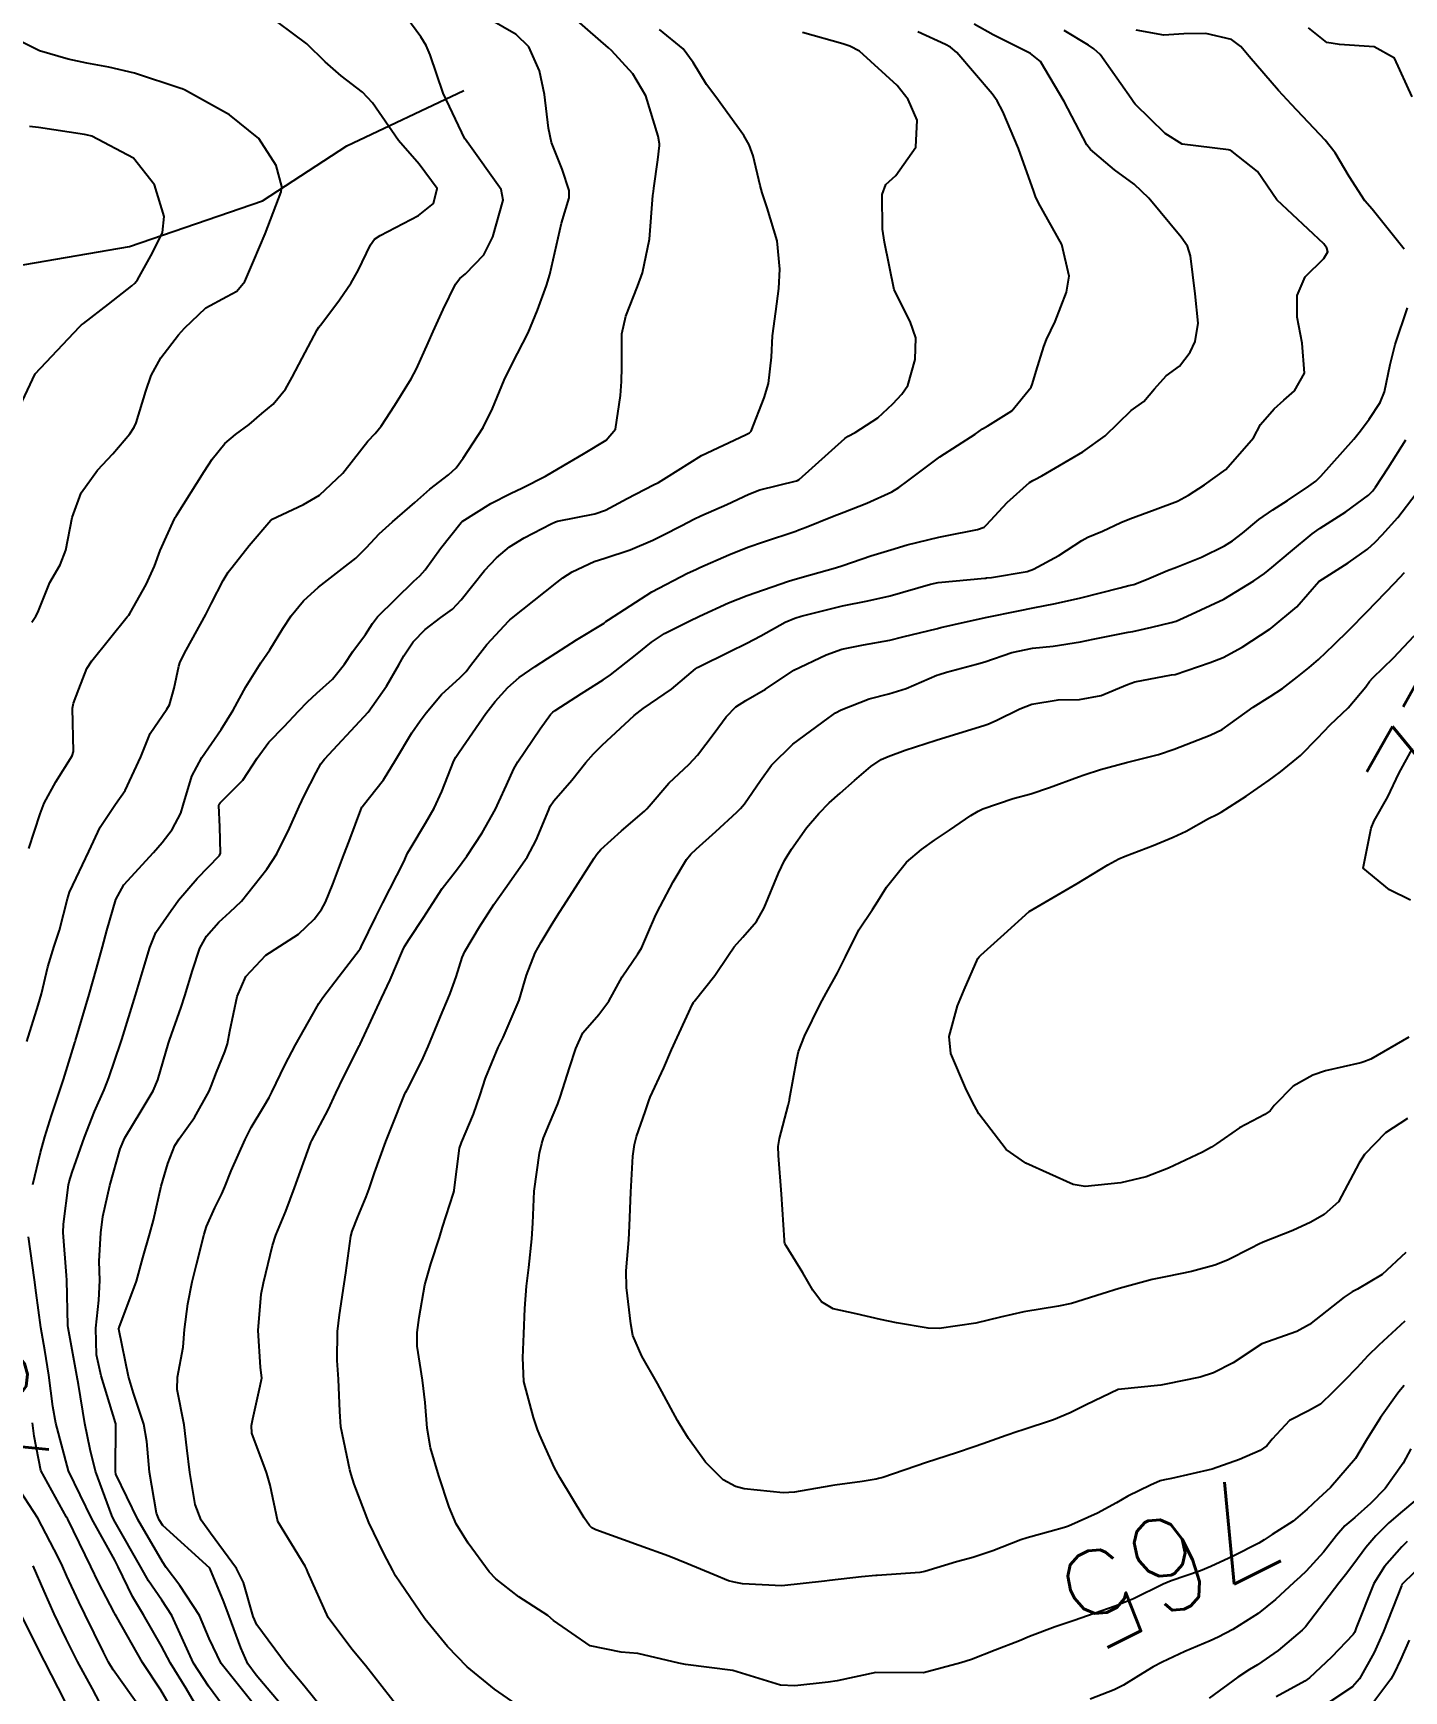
# Model space of a CAD drawing. Header units: metres. Extents: x 318500 to 325275, y 7408834 to 7428799.
# Drawn here: x 322626.4 to 322683.9, y 7422023 to 7422092.5 of the extents above; entities that cross this region are included whole.
import ezdxf
from ezdxf.enums import TextEntityAlignment as Align

# ---------------------------------------------------------------- set-up
doc = ezdxf.new("R2010")
doc.units = ezdxf.units.M
doc.header["$MEASUREMENT"] = 0
for name, color, linetype in [('Cotas', 45, 'Continuous'), ('Curvas de Nivel 1m', 11, 'Continuous'), ('Curvas de Nivel 5m', 15, 'Continuous'), ('Hidrografia', 140, 'Continuous'), ('Linha Férrea', 20, 'Continuous'), ('Vias Primárias', 230, 'Continuous')]:
    doc.layers.add(name, color=color, linetype=linetype)
doc.styles.add('Style-STANDARD', font='STANDARD.shx')

msp = doc.modelspace()

# ---------------------------------------------------------------- linework, layer by layer
at = {"layer": 'Curvas de Nivel 1m', "flags": 128}
for points, elevation in [([(322626.103, 7422050.21), (322626.577, 7422051.723), (322626.71, 7422052.204), (322626.984, 7422053.334), (322627.239, 7422054.199), (322627.463, 7422054.874), (322627.806, 7422056.194), (322627.888, 7422056.467), (322628.169, 7422057.052), (322628.693, 7422058.182), (322629.168, 7422059.203), (322629.819, 7422060.166), (322630.216, 7422060.734), (322630.88, 7422062.15), (322631.265, 7422063.129), (322631.969, 7422064.143), (322632.08, 7422064.325), (322632.273, 7422065.025), (322632.472, 7422065.953), (322632.533, 7422066.136), (322632.783, 7422066.621), (322633.609, 7422068.121), (322633.845, 7422068.589), (322634.331, 7422069.541), (322634.552, 7422069.892), (322634.709, 7422070.104), (322635.426, 7422071.022), (322636.329, 7422072.081), (322636.37, 7422072.111), (322637.71, 7422072.733), (322638.381, 7422073.132), (322639.356, 7422074.046), (322639.808, 7422074.629), (322640.41, 7422075.39), (322640.721, 7422075.72), (322640.971, 7422076.022), (322641.543, 7422076.903), (322642.222, 7422078.003), (322642.454, 7422078.431), (322642.938, 7422079.522), (322643.144, 7422079.993), (322643.562, 7422080.911), (322644.08, 7422081.984), (322644.271, 7422082.215), (322644.507, 7422082.418), (322645.273, 7422083.215), (322645.654, 7422083.963), (322646.092, 7422085.504), (322645.999, 7422085.958), (322644.58, 7422087.95), (322644.558, 7422087.98), (322644.484, 7422088.079), (322643.562, 7422089.99), (322643.017, 7422091.605), (322642.859, 7422091.998), (322642.635, 7422092.361), (322641.411, 7422094.019)], 757), ([(322626.181, 7422058.296), (322626.656, 7422059.753), (322626.827, 7422060.204), (322627.313, 7422061.106), (322628.003, 7422062.192), (322628.055, 7422062.37), (322628.01, 7422064.192), (322628.051, 7422064.404), (322628.272, 7422064.984), (322628.62, 7422065.85), (322628.819, 7422066.182), (322630.309, 7422068.021), (322630.371, 7422068.097), (322630.412, 7422068.159), (322631.102, 7422069.379), (322631.447, 7422070.149), (322631.691, 7422070.806), (322632.291, 7422072.141), (322632.321, 7422072.19), (322632.371, 7422072.27), (322633.538, 7422074.123), (322633.879, 7422074.637), (322634.408, 7422075.29), (322634.851, 7422075.666), (322635.43, 7422076.095), (322635.964, 7422076.55), (322636.433, 7422076.95), (322636.947, 7422077.571), (322637.234, 7422078.072), (322637.644, 7422078.882), (322638.287, 7422080.062), (322638.357, 7422080.176), (322638.474, 7422080.328), (322639.213, 7422081.325), (322639.705, 7422082.042), (322639.995, 7422082.55), (322640.524, 7422083.631), (322640.69, 7422083.865), (322640.926, 7422084.024), (322642.539, 7422084.861), (322643.169, 7422085.369), (322643.32, 7422085.992), (322642.565, 7422087.022), (322641.691, 7422088.013), (322640.603, 7422089.586), (322640.176, 7422090.037), (322639.291, 7422090.724), (322638.623, 7422091.314), (322637.848, 7422092.068), (322636.643, 7422092.957)], 756), ([(322626.344, 7422044.207), (322626.676, 7422045.54), (322626.858, 7422046.202), (322627.129, 7422047.104), (322627.496, 7422048.196), (322627.636, 7422048.615), (322628.078, 7422050.058), (322628.109, 7422050.16), (322628.12, 7422050.189), (322628.136, 7422050.245), (322628.712, 7422052.181), (322629.021, 7422053.272), (322629.271, 7422054.173), (322629.447, 7422054.864), (322629.826, 7422056.165), (322630.166, 7422056.772), (322631.416, 7422058.141), (322631.773, 7422058.549), (322632.195, 7422059.103), (322632.552, 7422059.779), (322632.651, 7422060.126), (322633.021, 7422061.33), (322633.441, 7422062.118), (322634.252, 7422063.288), (322634.762, 7422064.102), (322635.286, 7422065.084), (322635.921, 7422066.086), (322636.296, 7422066.643), (322636.842, 7422067.537), (322637.185, 7422068.071), (322637.7, 7422068.692), (322638.332, 7422069.271), (322639.337, 7422070.045), (322639.897, 7422070.486), (322640.353, 7422070.929), (322640.881, 7422071.503), (322641.446, 7422072.014), (322642.378, 7422072.825), (322643.004, 7422073.374), (322643.796, 7422073.986), (322644.109, 7422074.277), (322644.407, 7422074.683), (322645.25, 7422075.968), (322645.636, 7422076.757), (322646.133, 7422077.955), (322646.457, 7422078.632), (322647.132, 7422079.94), (322647.532, 7422080.886), (322647.903, 7422081.929), (322648.046, 7422082.388), (322648.39, 7422083.922), (322648.536, 7422084.537), (322648.856, 7422085.608), (322648.86, 7422085.917), (322648.563, 7422086.803), (322648.116, 7422087.927), (322647.993, 7422088.525), (322647.827, 7422089.932), (322647.609, 7422090.925), (322647.17, 7422091.942), (322646.637, 7422092.45), (322645.51, 7422093.104)], 758), ([(322634.51, 7422022.098), (322633.716, 7422023.161), (322633.088, 7422024.116), (322632.525, 7422025.346), (322632.184, 7422026.126), (322631.766, 7422026.768), (322631.207, 7422027.571), (322630.878, 7422028.144), (322629.808, 7422030.03), (322629.736, 7422030.161), (322629.662, 7422030.312), (322628.971, 7422032.173), (322628.751, 7422033.078), (322628.533, 7422034.18), (322628.264, 7422035.805), (322628.195, 7422036.185), (322627.913, 7422037.725), (322627.829, 7422038.191), (322627.82, 7422038.292), (322627.768, 7422040.192), (322627.756, 7422040.379), (322627.617, 7422042.194), (322627.628, 7422042.541), (322627.843, 7422044.192), (322627.87, 7422044.322), (322628.005, 7422044.724), (322628.513, 7422046.183), (322628.941, 7422047.272), (322629.344, 7422048.171), (322629.542, 7422048.683), (322630.039, 7422050.161), (322630.081, 7422050.29), (322630.659, 7422052.152), (322630.999, 7422053.264), (322631.252, 7422054.143), (322631.508, 7422054.771), (322632.154, 7422055.704), (322632.334, 7422055.951), (322632.465, 7422056.127), (322633.243, 7422057.045), (322634.179, 7422058.013), (322634.226, 7422058.109), (322634.197, 7422059.21), (322634.155, 7422060.111), (322634.166, 7422060.156), (322634.212, 7422060.217), (322635.159, 7422061.163), (322635.757, 7422062.087), (322636.247, 7422062.762), (322636.902, 7422063.425), (322637.502, 7422064.068), (322637.871, 7422064.459), (322638.271, 7422064.815), (322638.918, 7422065.413), (322639.424, 7422066.043), (322639.772, 7422066.563), (322640.309, 7422067.286), (322640.601, 7422067.741), (322640.811, 7422068.023), (322642.335, 7422069.517), (322642.591, 7422069.744), (322642.811, 7422069.995), (322643.456, 7422070.887), (322644.318, 7422071.981), (322644.345, 7422072.006), (322644.371, 7422072.028), (322645.565, 7422072.779), (322646.389, 7422073.203), (322646.899, 7422073.436), (322647.862, 7422073.928), (322648.403, 7422074.246), (322649.461, 7422074.858), (322650.415, 7422075.441), (322650.8, 7422075.894), (322651.017, 7422077.316), (322651.051, 7422077.891), (322651.068, 7422078.5), (322651.07, 7422079.891), (322651.236, 7422080.644), (322651.723, 7422081.882), (322651.927, 7422082.461), (322652.229, 7422083.875), (322652.371, 7422085.696), (322652.393, 7422085.872), (322652.413, 7422086.011), (322652.57, 7422087.201), (322652.652, 7422087.796), (322652.648, 7422087.869), (322652.585, 7422088.197), (322652.076, 7422089.878), (322651.533, 7422090.8), (322650.629, 7422091.783), (322650.501, 7422091.901), (322648.654, 7422093.51)], 759), ([(322637.037, 7422022.06), (322635.723, 7422023.61), (322635.376, 7422024.085), (322635.071, 7422024.759), (322634.583, 7422026.098), (322634.362, 7422026.697), (322633.78, 7422028.11), (322631.807, 7422029.9), (322631.643, 7422030.132), (322631.533, 7422030.415), (322631.25, 7422032.139), (322631.132, 7422033.42), (322631.008, 7422034.143), (322630.575, 7422035.454), (322630.359, 7422036.153), (322629.95, 7422038.129), (322629.945, 7422038.16), (322629.964, 7422038.202), (322630.7, 7422040.149), (322630.969, 7422041.131), (322631.255, 7422042.141), (322631.41, 7422042.707), (322631.727, 7422044.134), (322632.01, 7422045.084), (322632.306, 7422045.838), (322632.485, 7422046.125), (322633.134, 7422047.019), (322633.751, 7422048.113), (322633.837, 7422048.329), (322634.062, 7422048.921), (322634.411, 7422049.769), (322634.519, 7422050.103), (322634.615, 7422050.632), (322634.923, 7422052.098), (322635.28, 7422052.925), (322636.126, 7422053.832), (322636.276, 7422053.93), (322636.521, 7422054.074), (322637.493, 7422054.706), (322638.149, 7422055.342), (322638.457, 7422055.746), (322638.625, 7422056.045), (322638.936, 7422056.81), (322639.397, 7422058.042), (322639.617, 7422058.61), (322640.157, 7422060.031), (322640.177, 7422060.064), (322640.211, 7422060.11), (322641.059, 7422061.186), (322641.561, 7422062.01), (322642.252, 7422063.151), (322642.599, 7422063.654), (322642.849, 7422063.994), (322643.499, 7422064.76), (322644.282, 7422065.47), (322644.535, 7422065.728), (322644.722, 7422065.974), (322645.406, 7422066.861), (322646.319, 7422067.858), (322646.368, 7422067.901), (322646.439, 7422067.948), (322648.335, 7422069.468), (322648.59, 7422069.665), (322648.979, 7422069.914), (322649.905, 7422070.346), (322650.349, 7422070.489), (322651.409, 7422070.829), (322652.361, 7422071.237), (322652.783, 7422071.445), (322653.58, 7422071.852), (322654.094, 7422072.124), (322654.376, 7422072.256), (322655.474, 7422072.739), (322656.39, 7422073.175), (322656.858, 7422073.348), (322658.399, 7422073.729), (322658.442, 7422073.746), (322658.512, 7422073.788), (322660.418, 7422075.512), (322660.569, 7422075.608), (322660.865, 7422075.756), (322661.804, 7422076.372), (322662.438, 7422076.957), (322662.814, 7422077.365), (322663.071, 7422077.731), (322663.375, 7422078.817), (322663.409, 7422079.726), (322663.171, 7422080.414), (322662.5, 7422081.74), (322662.083, 7422083.744), (322661.999, 7422084.285), (322661.986, 7422085.746), (322662.15, 7422086.158), (322662.568, 7422086.546), (322663.41, 7422087.728), (322663.461, 7422088.863), (322663.085, 7422089.733), (322662.619, 7422090.318), (322661.045, 7422091.756), (322660.633, 7422091.965), (322660.338, 7422092.061), (322658.641, 7422092.545)], 761), ([(322638.65, 7422022.041), (322637.717, 7422023.186), (322636.979, 7422024.061), (322635.755, 7422025.734), (322635.601, 7422026.082), (322635.183, 7422027.497), (322634.9, 7422028.093), (322633.802, 7422029.576), (322633.412, 7422030.114), (322633.162, 7422030.775), (322632.936, 7422032.119), (322632.815, 7422033.155), (322632.696, 7422034.122), (322632.41, 7422035.597), (322632.415, 7422036.125), (322632.659, 7422037.372), (322632.719, 7422038.122), (322632.851, 7422039.2), (322633.034, 7422040.119), (322633.216, 7422040.852), (322633.54, 7422042.114), (322633.642, 7422042.446), (322633.987, 7422043.222), (322634.285, 7422043.817), (322634.408, 7422044.104), (322634.678, 7422044.772), (322635.254, 7422046.091), (322635.516, 7422046.599), (322636.041, 7422047.473), (322636.268, 7422047.856), (322636.383, 7422048.075), (322636.926, 7422049.209), (322637.375, 7422050.061), (322638.093, 7422051.351), (322638.344, 7422051.801), (322638.512, 7422052.046), (322639.208, 7422052.944), (322640.045, 7422054.031), (322640.082, 7422054.079), (322640.132, 7422054.17), (322640.74, 7422055.432), (322641.035, 7422056.017), (322641.911, 7422057.738), (322642.025, 7422058.002), (322642.074, 7422058.11), (322642.184, 7422058.292), (322642.83, 7422059.364), (322643.19, 7422059.99), (322643.514, 7422060.694), (322644.011, 7422061.982), (322644.094, 7422062.129), (322644.244, 7422062.337), (322645.363, 7422063.963), (322645.754, 7422064.472), (322646.277, 7422065.061), (322646.754, 7422065.471), (322647.434, 7422065.933), (322647.952, 7422066.268), (322648.299, 7422066.499), (322649.165, 7422067.054), (322650.318, 7422067.763), (322650.397, 7422067.82), (322650.501, 7422067.897), (322652.332, 7422069.069), (322653.824, 7422069.848), (322654.171, 7422070.014), (322654.344, 7422070.095), (322655.55, 7422070.63), (322656.357, 7422070.943), (322657.005, 7422071.166), (322658.367, 7422071.623), (322658.49, 7422071.667), (322658.799, 7422071.784), (322659.912, 7422072.232), (322660.38, 7422072.415), (322661.346, 7422072.79), (322662.393, 7422073.27), (322662.686, 7422073.446), (322663.062, 7422073.73), (322664.41, 7422074.735), (322665.888, 7422075.688), (322666.202, 7422075.904), (322666.425, 7422076.041), (322667.433, 7422076.672), (322668.247, 7422077.662), (322668.307, 7422077.806), (322668.46, 7422078.337), (322668.772, 7422079.359), (322668.89, 7422079.654), (322669.25, 7422080.411), (322669.722, 7422081.642), (322669.836, 7422082.315), (322669.533, 7422083.645), (322668.556, 7422085.389), (322668.424, 7422085.661), (322668.355, 7422085.87), (322667.707, 7422087.669), (322667.059, 7422089.219), (322666.813, 7422089.678), (322666.614, 7422089.961), (322665.125, 7422091.703), (322664.858, 7422091.923), (322664.643, 7422092.037), (322663.487, 7422092.566)], 762), ([(322641.703, 7422022.229), (322640.31, 7422024.021), (322639.74, 7422024.705), (322638.738, 7422026.04), (322637.893, 7422027.934), (322637.853, 7422028.049), (322637.782, 7422028.188), (322636.629, 7422030.068), (322636.314, 7422031.592), (322636.173, 7422032.075), (322636.084, 7422032.318), (322635.849, 7422032.947), (322635.544, 7422033.772), (322635.525, 7422034.085), (322635.578, 7422034.37), (322635.885, 7422035.751), (322635.95, 7422036.019), (322635.954, 7422036.079), (322635.897, 7422036.536), (322635.803, 7422038.082), (322635.935, 7422039.6), (322636.029, 7422040.079), (322636.399, 7422041.638), (322636.545, 7422042.071), (322636.971, 7422043.079), (322637.331, 7422044.06), (322638.019, 7422045.971), (322638.042, 7422046.027), (322638.053, 7422046.05), (322638.739, 7422047.343), (322639.068, 7422048.04), (322639.39, 7422048.707), (322640.052, 7422050.03), (322640.062, 7422050.048), (322640.081, 7422050.086), (322640.978, 7422052.017), (322641.338, 7422052.785), (322641.868, 7422054.004), (322641.95, 7422054.185), (322642.138, 7422054.503), (322642.744, 7422055.401), (322643.119, 7422055.99), (322643.533, 7422056.619), (322644.175, 7422057.449), (322644.568, 7422057.974), (322645.207, 7422058.953), (322645.762, 7422059.957), (322645.908, 7422060.261), (322646.225, 7422060.961), (322646.53, 7422061.651), (322646.699, 7422061.943), (322647.644, 7422063.319), (322648.067, 7422063.923), (322648.165, 7422064.018), (322648.262, 7422064.086), (322649.378, 7422064.804), (322650.282, 7422065.376), (322650.595, 7422065.586), (322650.981, 7422065.89), (322651.707, 7422066.471), (322652.306, 7422066.954), (322652.855, 7422067.319), (322653.893, 7422067.846), (322654.322, 7422068.047), (322655.549, 7422068.607), (322656.331, 7422068.92), (322658.064, 7422069.52), (322658.338, 7422069.605), (322658.985, 7422069.78), (322660.033, 7422070.076), (322660.346, 7422070.179), (322661.519, 7422070.582), (322662.357, 7422070.84), (322663.047, 7422071.042), (322664.365, 7422071.366), (322664.649, 7422071.423), (322665.988, 7422071.686), (322666.269, 7422071.784), (322666.373, 7422071.877), (322667.238, 7422072.821), (322668.18, 7422073.662), (322668.32, 7422073.741), (322668.401, 7422073.781), (322668.689, 7422073.941), (322670.413, 7422074.95), (322671.352, 7422075.616), (322671.89, 7422076.146), (322672.436, 7422076.673), (322672.976, 7422077.061), (322673.425, 7422077.59), (322673.909, 7422078.135), (322674.465, 7422078.547), (322674.922, 7422079.124), (322675.127, 7422079.57), (322675.259, 7422080.34), (322675.13, 7422081.571), (322674.929, 7422083.169), (322674.808, 7422083.576), (322674.536, 7422083.956), (322673.189, 7422085.594), (322672.566, 7422086.171), (322671.737, 7422086.778), (322670.734, 7422087.628), (322670.583, 7422087.831), (322669.634, 7422089.645), (322668.635, 7422091.326), (322668.219, 7422091.664), (322666.648, 7422092.447), (322665.855, 7422092.895)], 763), ([(322647.318, 7422021.926), (322645.716, 7422023.024), (322644.577, 7422023.962), (322643.743, 7422024.815), (322642.804, 7422025.984), (322642.375, 7422026.6), (322641.775, 7422027.476), (322641.564, 7422027.79), (322641.452, 7422028.005), (322641.074, 7422028.727), (322640.445, 7422030.02), (322639.834, 7422031.624), (322639.703, 7422032.031), (322639.647, 7422032.227), (322639.277, 7422034.036), (322639.232, 7422034.674), (322639.17, 7422036.037), (322639.115, 7422036.825), (322639.138, 7422038.038), (322639.224, 7422038.74), (322639.418, 7422040.035), (322639.483, 7422040.498), (322639.698, 7422042.033), (322639.754, 7422042.252), (322639.982, 7422042.848), (322640.333, 7422043.686), (322640.46, 7422044.023), (322640.687, 7422044.7), (322641.168, 7422046.013), (322641.408, 7422046.631), (322641.963, 7422048.001), (322641.991, 7422048.06), (322642.053, 7422048.178), (322642.669, 7422049.393), (322642.933, 7422049.987), (322643.529, 7422051.42), (322643.76, 7422051.983), (322643.862, 7422052.224), (322644.114, 7422052.924), (322644.372, 7422053.731), (322644.479, 7422053.975), (322645.093, 7422055.018), (322645.697, 7422055.957), (322646.167, 7422056.623), (322647.092, 7422057.936), (322647.473, 7422058.648), (322647.997, 7422059.923), (322648.062, 7422060.072), (322648.216, 7422060.3), (322648.967, 7422061.175), (322649.556, 7422061.907), (322649.877, 7422062.27), (322650.247, 7422062.634), (322651.583, 7422063.88), (322651.961, 7422064.178), (322652.268, 7422064.387), (322653.145, 7422064.989), (322654.162, 7422065.842), (322654.236, 7422065.896), (322654.291, 7422065.928), (322655.572, 7422066.557), (322656.306, 7422066.916), (322656.899, 7422067.223), (322657.926, 7422067.796), (322658.322, 7422067.969), (322658.594, 7422068.057), (322660.327, 7422068.483), (322661.385, 7422068.694), (322662.332, 7422068.91), (322664.02, 7422069.398), (322664.337, 7422069.459), (322666.301, 7422069.642), (322666.34, 7422069.646), (322666.366, 7422069.653), (322666.585, 7422069.678), (322668.077, 7422069.93), (322668.345, 7422070.018), (322669.405, 7422070.593), (322670.364, 7422071.22), (322670.625, 7422071.368), (322671.234, 7422071.617), (322672.007, 7422071.974), (322672.378, 7422072.14), (322673.447, 7422072.526), (322674.389, 7422072.879), (322674.844, 7422073.122), (322675.517, 7422073.563), (322676.407, 7422074.203), (322677.573, 7422075.533), (322677.864, 7422076.093), (322678.438, 7422076.744), (322678.852, 7422077.107), (322679.3, 7422077.512), (322679.718, 7422078.25), (322679.623, 7422079.509), (322679.409, 7422080.592), (322679.41, 7422081.511), (322679.737, 7422082.283), (322680.523, 7422083.064), (322680.688, 7422083.337), (322680.659, 7422083.498), (322680.533, 7422083.667), (322678.56, 7422085.52), (322677.749, 7422086.709), (322676.683, 7422087.548), (322676.581, 7422087.601), (322676.519, 7422087.613), (322674.584, 7422087.859), (322673.873, 7422088.305), (322672.609, 7422089.536), (322672.556, 7422089.601), (322672.444, 7422089.771), (322671.136, 7422091.623), (322670.871, 7422091.856), (322670.644, 7422092.004), (322669.625, 7422092.621)], 764), ([(322684.229, 7422089.841), (322683.496, 7422091.461), (322682.645, 7422091.943), (322681.183, 7422092.03), (322680.646, 7422092.127), (322679.876, 7422092.732)], 766), ([(322625.803, 7422076.853), (322626.45, 7422078.22), (322628.302, 7422080.193), (322628.391, 7422080.272), (322628.472, 7422080.33), (322629.524, 7422081.135), (322630.496, 7422081.907), (322630.631, 7422082.025), (322630.739, 7422082.158), (322631.376, 7422083.292), (322631.793, 7422084.147), (322631.864, 7422084.819), (322631.459, 7422086.151), (322630.567, 7422087.266), (322628.826, 7422088.186), (322628.581, 7422088.253), (322628.51, 7422088.263), (322626.585, 7422088.551), (322626.213, 7422088.596)], 754), ([(322683.93, 7422038.468), (322682.832, 7422037.456), (322682.367, 7422037.01), (322681.906, 7422036.505), (322681.393, 7422035.982), (322680.91, 7422035.485), (322680.383, 7422034.992), (322679.878, 7422034.708), (322679.082, 7422034.298), (322678.358, 7422033.515), (322678.138, 7422033.236), (322677.855, 7422033.046), (322676.989, 7422032.67), (322675.847, 7422032.261), (322674.132, 7422031.865), (322673.842, 7422031.817), (322673.658, 7422031.766), (322673.254, 7422031.586), (322672.308, 7422031.12), (322671.829, 7422030.852), (322671.025, 7422030.409), (322669.813, 7422029.862), (322669.641, 7422029.805), (322669.04, 7422029.642), (322668.078, 7422029.384), (322667.804, 7422029.289), (322666.638, 7422028.831), (322665.793, 7422028.552), (322665.115, 7422028.365), (322663.784, 7422027.965), (322663.574, 7422027.921), (322661.781, 7422027.797), (322661.719, 7422027.792), (322661.121, 7422027.74), (322659.778, 7422027.587), (322659.572, 7422027.557), (322657.776, 7422027.369), (322656.136, 7422027.447), (322655.777, 7422027.512), (322655.544, 7422027.58), (322654.938, 7422027.823), (322653.787, 7422028.302), (322653.037, 7422028.606), (322651.798, 7422029.05), (322649.979, 7422029.717), (322649.809, 7422029.801), (322649.71, 7422029.891), (322649.491, 7422030.219), (322648.462, 7422031.911), (322648.247, 7422032.317), (322647.853, 7422033.184), (322647.623, 7422033.689), (322647.528, 7422033.925), (322647.365, 7422034.43), (322646.955, 7422035.934), (322646.907, 7422036.933), (322646.954, 7422037.934), (322646.993, 7422038.997), (322647.072, 7422039.933), (322647.157, 7422040.727), (322647.284, 7422041.93), (322647.326, 7422042.584), (322647.391, 7422043.929), (322647.612, 7422045.522), (322647.704, 7422045.925), (322647.78, 7422046.167), (322648.033, 7422046.761), (322648.374, 7422047.587), (322648.489, 7422047.916), (322648.875, 7422049.105), (322649.13, 7422049.909), (322649.428, 7422050.565), (322650.094, 7422051.342), (322650.517, 7422051.894), (322651.087, 7422052.914), (322651.739, 7422053.876), (322651.889, 7422054.118), (322652.142, 7422054.702), (322652.498, 7422055.522), (322652.675, 7422055.862), (322653.217, 7422056.901), (322653.778, 7422057.846), (322653.962, 7422058.064), (322654.187, 7422058.278), (322655.015, 7422059.015), (322655.887, 7422059.823), (322656.052, 7422059.982), (322656.215, 7422060.183), (322656.882, 7422061.158), (322657.354, 7422061.803), (322658.249, 7422062.685), (322659.721, 7422063.768), (322660.039, 7422063.988), (322660.265, 7422064.12), (322661.443, 7422064.577), (322662.276, 7422064.789), (322662.999, 7422065.01), (322664.288, 7422065.573), (322664.388, 7422065.609), (322664.692, 7422065.704), (322665.948, 7422066.032), (322666.297, 7422066.137), (322667.439, 7422066.532), (322668.306, 7422066.711), (322669.166, 7422066.789), (322670.31, 7422066.971), (322670.844, 7422067.09), (322672.317, 7422067.373), (322672.505, 7422067.41), (322673.309, 7422067.59), (322674.119, 7422067.785), (322674.323, 7422067.847), (322674.798, 7422068.046), (322676.332, 7422068.77), (322677.588, 7422069.531), (322678.032, 7422069.838), (322678.349, 7422070.09), (322679.124, 7422070.747), (322680.039, 7422071.503), (322680.226, 7422071.647), (322680.374, 7422071.741), (322681.444, 7422072.424), (322682.395, 7422073.128), (322682.568, 7422073.297), (322682.696, 7422073.466), (322683.231, 7422074.281), (322683.974, 7422075.447)], 766), ([(322683.969, 7422041.349), (322682.98, 7422040.43), (322681.945, 7422039.815), (322681.713, 7422039.704), (322681.379, 7422039.478), (322679.928, 7422038.333), (322679.394, 7422038.037), (322677.92, 7422037.52), (322676.72, 7422036.725), (322675.901, 7422036.297), (322675.332, 7422036.125), (322673.894, 7422035.822), (322673.686, 7422035.789), (322671.89, 7422035.6), (322670.547, 7422034.953), (322669.875, 7422034.621), (322669.182, 7422034.328), (322667.864, 7422033.895), (322667.686, 7422033.839), (322667.198, 7422033.667), (322666.215, 7422033.318), (322665.855, 7422033.194), (322665.109, 7422032.947), (322663.848, 7422032.544), (322662.017, 7422031.913), (322661.841, 7422031.863), (322661.741, 7422031.841), (322661.153, 7422031.747), (322660.01, 7422031.585), (322659.837, 7422031.56), (322658.319, 7422031.296), (322657.832, 7422031.269), (322656.203, 7422031.438), (322655.836, 7422031.53), (322655.322, 7422031.818), (322654.575, 7422032.556), (322653.857, 7422033.551), (322653.749, 7422033.732), (322653.68, 7422033.843), (322653.409, 7422034.305), (322652.56, 7422035.86), (322651.907, 7422037.003), (322651.533, 7422037.874), (322651.445, 7422038.354), (322651.255, 7422039.877), (322651.243, 7422040.584), (322651.356, 7422041.876), (322651.385, 7422042.47), (322651.437, 7422043.876), (322651.528, 7422045.388), (322651.592, 7422045.876), (322651.678, 7422046.222), (322652.041, 7422047.256), (322652.197, 7422047.718), (322652.26, 7422047.867), (322652.828, 7422049.099), (322653.15, 7422049.854), (322654.036, 7422051.777), (322654.069, 7422051.84), (322654.08, 7422051.86), (322654.101, 7422051.889), (322654.971, 7422052.978), (322655.54, 7422053.826), (322655.78, 7422054.179), (322656.141, 7422054.577), (322656.721, 7422055.242), (322657.037, 7422055.807), (322657.646, 7422057.269), (322657.892, 7422057.794), (322658.001, 7422057.975), (322658.187, 7422058.268), (322658.817, 7422059.164), (322659.334, 7422059.773), (322659.772, 7422060.211), (322660.223, 7422060.621), (322660.828, 7422061.157), (322661.519, 7422061.747), (322661.956, 7422062.03), (322662.244, 7422062.164), (322662.95, 7422062.432), (322664.251, 7422062.851), (322665.935, 7422063.363), (322666.258, 7422063.458), (322666.422, 7422063.515), (322666.776, 7422063.675), (322667.772, 7422064.161), (322668.271, 7422064.363), (322669.382, 7422064.534), (322670.274, 7422064.557), (322671.175, 7422064.718), (322672.284, 7422065.182), (322672.594, 7422065.289), (322674.14, 7422065.582), (322674.272, 7422065.598), (322674.29, 7422065.604), (322675.755, 7422066.101), (322676.302, 7422066.323), (322677.099, 7422066.747), (322678.279, 7422067.521), (322678.32, 7422067.547), (322679.396, 7422068.442), (322680.319, 7422069.5), (322681.55, 7422070.284), (322682.361, 7422070.864), (322682.68, 7422071.151), (322682.979, 7422071.461), (322683.636, 7422072.197), (322684.396, 7422073.202)], 767), ([(322684.043, 7422046.969), (322683.115, 7422046.372), (322682.229, 7422045.467), (322682.016, 7422045.119), (322681.135, 7422043.483), (322680.538, 7422042.946), (322679.987, 7422042.627), (322679.219, 7422042.27), (322677.974, 7422041.786), (322677.795, 7422041.701), (322677.476, 7422041.527), (322676.477, 7422041.028), (322675.959, 7422040.814), (322674.972, 7422040.548), (322673.952, 7422040.35), (322673.32, 7422040.216), (322671.944, 7422039.84), (322671.222, 7422039.611), (322669.936, 7422039.206), (322669.389, 7422039.093), (322667.932, 7422038.859), (322666.963, 7422038.636), (322665.927, 7422038.389), (322664.389, 7422038.168), (322663.925, 7422038.177), (322662.591, 7422038.394), (322661.928, 7422038.535), (322660.905, 7422038.775), (322659.932, 7422038.993), (322659.447, 7422039.279), (322659.076, 7422039.773), (322658.663, 7422040.492), (322657.968, 7422041.63), (322657.911, 7422041.733), (322657.896, 7422041.791), (322657.895, 7422041.867), (322657.767, 7422043.793), (322657.636, 7422045.416), (322657.631, 7422045.796), (322657.688, 7422046.132), (322658.046, 7422047.52), (322658.101, 7422047.738), (322658.109, 7422047.789), (322658.404, 7422049.456), (322658.487, 7422049.784), (322658.732, 7422050.426), (322659.385, 7422051.771), (322659.643, 7422052.231), (322660.12, 7422053.085), (322660.347, 7422053.537), (322660.449, 7422053.757), (322661.013, 7422054.886), (322661.586, 7422055.746), (322661.814, 7422056.093), (322662.169, 7422056.679), (322663.009, 7422057.728), (322663.641, 7422058.265), (322664.194, 7422058.646), (322664.824, 7422059.077), (322665.715, 7422059.687), (322666.022, 7422059.874), (322666.214, 7422059.963), (322667.494, 7422060.394), (322668.224, 7422060.602), (322669.019, 7422060.858), (322670.235, 7422061.315), (322670.465, 7422061.398), (322671.152, 7422061.616), (322672.243, 7422061.904), (322673.586, 7422062.248), (322674.249, 7422062.473), (322675.762, 7422063.064), (322676.258, 7422063.301), (322676.613, 7422063.545), (322677.563, 7422064.239), (322678.277, 7422064.681), (322678.785, 7422065.012), (322679.426, 7422065.509), (322679.904, 7422065.896), (322680.301, 7422066.234), (322680.946, 7422066.854), (322681.587, 7422067.481), (322682.328, 7422068.232), (322683.503, 7422069.453), (322683.913, 7422069.88)], 768), ([(322684.089, 7422050.379), (322682.498, 7422049.464), (322682.201, 7422049.345), (322682.078, 7422049.31), (322680.594, 7422048.971), (322680.069, 7422048.798), (322679.243, 7422048.327), (322678.442, 7422047.516), (322678.27, 7422047.294), (322678.044, 7422047.139), (322676.991, 7422046.58), (322676.025, 7422045.908), (322675.812, 7422045.764), (322675.43, 7422045.559), (322674.013, 7422044.888), (322673.071, 7422044.528), (322672.007, 7422044.274), (322670.505, 7422044.123), (322670.006, 7422044.203), (322669.01, 7422044.645), (322668.014, 7422045.096), (322667.192, 7422045.668), (322666.042, 7422047.168), (322665.764, 7422047.684), (322665.487, 7422048.26), (322664.867, 7422049.698), (322664.807, 7422050.419), (322665.148, 7422051.694), (322665.426, 7422052.374), (322666.005, 7422053.682), (322666.056, 7422053.756), (322666.132, 7422053.828), (322667.109, 7422054.707), (322668.16, 7422055.66), (322670.172, 7422056.829), (322671.468, 7422057.611), (322671.923, 7422057.864), (322672.186, 7422057.977), (322673.36, 7422058.421), (322674.198, 7422058.772), (322674.745, 7422059.029), (322675.687, 7422059.558), (322676.034, 7422059.732), (322676.214, 7422059.827), (322677.263, 7422060.496), (322678.235, 7422061.172), (322678.437, 7422061.318), (322678.708, 7422061.515), (322679.55, 7422062.204), (322680.254, 7422062.934), (322680.799, 7422063.492), (322681.546, 7422064.206), (322682.284, 7422065.092), (322682.444, 7422065.312), (322682.587, 7422065.466), (322683.446, 7422066.309), (322684.317, 7422067.221)], 769), ([(322633.323, 7422022.114), (322632.783, 7422023.05), (322632.127, 7422024.126), (322631.741, 7422024.835), (322630.993, 7422026.142), (322630.534, 7422026.915), (322629.931, 7422028.158), (322629.784, 7422028.445), (322628.826, 7422030.175), (322627.84, 7422032.19), (322627.307, 7422034.196), (322627.181, 7422034.887), (322627.024, 7422036.199), (322626.858, 7422037.248), (322626.684, 7422038.202), (322626.484, 7422039.655), (322626.42, 7422040.205), (322626.166, 7422042.009)], 758), ([(322632.221, 7422022.125), (322631.713, 7422022.985), (322630.952, 7422024.142), (322629.872, 7422026.044), (322629.809, 7422026.159), (322629.79, 7422026.189), (322629.761, 7422026.249), (322629.109, 7422027.506), (322628.783, 7422028.175), (322627.81, 7422030.168), (322627.797, 7422030.19), (322627.763, 7422030.239), (322626.678, 7422032.202), (322626.41, 7422033.649), (322626.334, 7422034.205)], 757), ([(322684.178, 7422033.115), (322683.851, 7422032.512), (322683.094, 7422031.451), (322682.478, 7422030.812), (322681.822, 7422030.237), (322681.41, 7422029.882), (322681.06, 7422029.481), (322680.509, 7422028.78), (322679.787, 7422027.978), (322679.54, 7422027.746), (322679.262, 7422027.505), (322678.493, 7422026.793), (322677.767, 7422026.206), (322676.701, 7422025.536), (322676.088, 7422025.212), (322675.753, 7422025.057), (322674.697, 7422024.615), (322673.739, 7422024.16), (322673.36, 7422023.959), (322672.754, 7422023.59), (322672.124, 7422023.196), (322671.721, 7422023.001), (322670.727, 7422022.602)], 764), ([(322630.916, 7422022.142), (322629.725, 7422023.834), (322629.527, 7422024.163), (322629.315, 7422024.587), (322628.529, 7422026.178), (322628.278, 7422026.695), (322627.776, 7422027.768), (322627.587, 7422028.192), (322627.413, 7422028.567), (322626.551, 7422030.203), (322625.827, 7422031.319)], 756), ([(322684.342, 7422030.925), (322683.826, 7422030.499), (322683.258, 7422030.009), (322682.706, 7422029.457), (322682.294, 7422028.972), (322681.792, 7422028.291), (322681.432, 7422027.829), (322681.155, 7422027.479), (322679.762, 7422025.65), (322679.688, 7422025.574), (322679.615, 7422025.501), (322678.615, 7422024.644), (322677.738, 7422024.053), (322677.403, 7422023.857), (322676.911, 7422023.532), (322675.721, 7422022.648)], 763), ([(322684.024, 7422029.221), (322683.804, 7422029.007), (322683.067, 7422028.175), (322682.628, 7422027.457), (322681.889, 7422025.596), (322681.843, 7422025.469), (322681.816, 7422025.412), (322681.758, 7422025.321), (322680.851, 7422024.376), (322679.929, 7422023.497), (322679.729, 7422023.365), (322678.524, 7422022.71)], 762), ([(322684.821, 7422028.409), (322683.815, 7422027.44), (322683.799, 7422027.42), (322683.779, 7422027.369), (322683.034, 7422025.451), (322682.636, 7422024.567), (322682.022, 7422023.466), (322681.727, 7422023.131), (322680.647, 7422022.414)], 761), ([(322627.705, 7422022.506), (322626.833, 7422024.199), (322625.902, 7422026.064)], 754)]:
    msp.add_lwpolyline(points, dxfattribs=dict(at, elevation=elevation))
at = {"layer": 'Curvas de Nivel 5m', "flags": 128}
for points, elevation in [([(322626.306, 7422067.792), (322626.472, 7422068.044), (322626.559, 7422068.208), (322627.063, 7422069.469), (322627.491, 7422070.198), (322627.733, 7422070.816), (322627.995, 7422072.196), (322628.38, 7422073.225), (322629.065, 7422074.18), (322629.71, 7422074.861), (322630.413, 7422075.701), (322630.595, 7422075.981), (322630.681, 7422076.157), (322631.096, 7422077.497), (322631.312, 7422078.151), (322631.714, 7422078.891), (322632.467, 7422079.854), (322632.709, 7422080.136), (322633.615, 7422080.991), (322634.49, 7422081.466), (322634.913, 7422081.684), (322635.242, 7422082.099), (322635.626, 7422082.98), (322636.101, 7422084.086), (322636.542, 7422085.261), (322636.765, 7422085.861), (322636.792, 7422086.078), (322636.563, 7422086.963), (322635.836, 7422088.091), (322634.595, 7422089.084), (322632.718, 7422090.138), (322632.636, 7422090.165), (322632.61, 7422090.174), (322632.565, 7422090.186), (322630.617, 7422090.834), (322629.535, 7422091.092), (322628.621, 7422091.259), (322627.836, 7422091.416), (322626.626, 7422091.775), (322625.71, 7422092.229)], 755), ([(322635.703, 7422022.289), (322634.255, 7422024.102), (322633.746, 7422025.156), (322633.34, 7422026.114), (322632.513, 7422027.382), (322631.946, 7422028.128), (322631.784, 7422028.366), (322630.755, 7422030.146), (322629.838, 7422032.054), (322629.816, 7422032.16), (322629.835, 7422034.135), (322629.834, 7422034.16), (322629.822, 7422034.199), (322629.211, 7422036.17), (322629.026, 7422037.051), (322628.987, 7422038.174), (322629.112, 7422039.353), (322629.157, 7422040.172), (322629.137, 7422040.987), (322629.197, 7422042.172), (322629.292, 7422042.858), (322629.581, 7422044.166), (322630.015, 7422045.699), (322630.212, 7422046.157), (322630.893, 7422047.292), (322631.403, 7422048.14), (322631.597, 7422048.597), (322632.041, 7422050.131), (322632.081, 7422050.255), (322632.571, 7422051.65), (322632.726, 7422052.124), (322633.054, 7422053.182), (322633.362, 7422054.118), (322633.636, 7422054.617), (322634.147, 7422055.215), (322634.622, 7422055.634), (322635.109, 7422056.096), (322636.173, 7422057.428), (322636.582, 7422058.076), (322637.118, 7422059.149), (322637.529, 7422060.067), (322637.745, 7422060.537), (322638.232, 7422061.495), (322638.435, 7422061.859), (322638.583, 7422062.055), (322640.258, 7422063.844), (322640.416, 7422064.028), (322641.185, 7422065.107), (322641.713, 7422066.009), (322641.916, 7422066.386), (322642.305, 7422066.967), (322642.811, 7422067.497), (322643.475, 7422067.988), (322643.959, 7422068.348), (322644.327, 7422068.729), (322645.303, 7422069.966), (322645.802, 7422070.504), (322646.355, 7422070.964), (322646.962, 7422071.34), (322648.098, 7422071.924), (322648.285, 7422072.008), (322648.372, 7422072.035), (322649.935, 7422072.346), (322650.379, 7422072.499), (322651.292, 7422072.981), (322652.395, 7422073.563), (322652.599, 7422073.665), (322652.941, 7422073.862), (322654.41, 7422074.79), (322656.258, 7422075.661), (322656.419, 7422075.744), (322656.497, 7422075.819), (322657.041, 7422077.211), (322657.227, 7422077.808), (322657.353, 7422078.92), (322657.392, 7422079.806), (322657.522, 7422080.836), (322657.656, 7422081.803), (322657.699, 7422082.615), (322657.59, 7422083.804), (322657.172, 7422085.189), (322656.954, 7422085.814), (322656.872, 7422086.124), (322656.576, 7422087.37), (322656.415, 7422087.822), (322656.186, 7422088.224), (322655.008, 7422089.836), (322654.615, 7422090.361), (322654.053, 7422091.277), (322653.641, 7422091.855), (322652.642, 7422092.669)], 760), ([(322683.895, 7422083.45), (322682.555, 7422085.129), (322682.243, 7422085.475), (322681.588, 7422086.502), (322680.999, 7422087.494), (322680.588, 7422088.018), (322679.17, 7422089.514), (322678.619, 7422090.103), (322677.393, 7422091.539), (322677.049, 7422091.951), (322676.647, 7422092.241), (322675.579, 7422092.496), (322674.649, 7422092.482), (322673.807, 7422092.429), (322672.65, 7422092.642)], 765), ([(322683.895, 7422035.772), (322683.744, 7422035.59), (322683.626, 7422035.444), (322682.906, 7422034.424), (322682.3, 7422033.463), (322681.852, 7422032.707), (322680.806, 7422031.486), (322680.296, 7422031.03), (322679.826, 7422030.58), (322679.243, 7422030.081), (322678.361, 7422029.514), (322678.029, 7422029.296), (322677.804, 7422029.152), (322676.723, 7422028.609), (322675.789, 7422028.173), (322675.348, 7422027.995), (322674.117, 7422027.575), (322673.779, 7422027.433), (322672.542, 7422026.822), (322671.769, 7422026.508), (322670.048, 7422025.911), (322669.762, 7422025.816), (322669.247, 7422025.638), (322668.175, 7422025.233), (322667.751, 7422025.063), (322666.739, 7422024.671), (322665.739, 7422024.277), (322665.296, 7422024.127), (322663.73, 7422023.71), (322661.73, 7422023.73), (322660.104, 7422023.374), (322659.723, 7422023.324), (322658.329, 7422023.173), (322657.721, 7422023.196), (322655.73, 7422023.81), (322653.733, 7422024.059), (322653.461, 7422024.117), (322651.74, 7422024.518), (322651.042, 7422024.575), (322649.744, 7422024.84), (322648.202, 7422025.913), (322647.96, 7422026.115), (322647.763, 7422026.245), (322646.742, 7422026.908), (322645.777, 7422027.653), (322645.492, 7422027.953), (322644.611, 7422029.149), (322644.108, 7422029.967), (322643.82, 7422030.658), (322643.38, 7422031.977), (322643.03, 7422033.161), (322642.893, 7422033.985), (322642.808, 7422035.054), (322642.704, 7422035.988), (322642.483, 7422037.419), (322642.475, 7422037.992), (322642.554, 7422038.618), (322642.792, 7422039.987), (322643.056, 7422040.881), (322643.408, 7422041.978), (322643.544, 7422042.409), (322643.998, 7422043.834), (322644.026, 7422043.943), (322644.033, 7422043.97), (322644.26, 7422045.725), (322644.333, 7422045.967), (322644.843, 7422047.157), (322645.114, 7422047.959), (322645.347, 7422048.671), (322645.874, 7422049.952), (322646.084, 7422050.373), (322646.757, 7422051.94), (322647.068, 7422052.983), (322647.433, 7422053.93), (322647.685, 7422054.378), (322648.148, 7422055.145), (322648.448, 7422055.624), (322648.628, 7422055.915), (322649.23, 7422056.848), (322649.898, 7422057.903), (322650.014, 7422058.07), (322650.185, 7422058.257), (322651.048, 7422059.037), (322652.019, 7422059.873), (322652.116, 7422059.967), (322652.213, 7422060.08), (322653.044, 7422061.041), (322653.886, 7422061.845), (322654.244, 7422062.212), (322654.943, 7422063.143), (322655.439, 7422063.828), (322655.848, 7422064.243), (322656.27, 7422064.514), (322657.1, 7422064.985), (322658.29, 7422065.79), (322659.639, 7422066.43), (322660.304, 7422066.668), (322661.212, 7422066.845), (322662.31, 7422067.048), (322662.858, 7422067.186), (322664.317, 7422067.539), (322664.454, 7422067.572), (322665.013, 7422067.7), (322666.323, 7422067.991), (322667.712, 7422068.281), (322668.327, 7422068.402), (322669.269, 7422068.586), (322670.332, 7422068.824), (322671.977, 7422069.246), (322672.337, 7422069.332), (322672.55, 7422069.386), (322673.08, 7422069.593), (322673.968, 7422069.962), (322674.348, 7422070.106), (322675.393, 7422070.526), (322676.362, 7422071), (322676.7, 7422071.21), (322677.108, 7422071.539), (322677.797, 7422072.11), (322678.385, 7422072.509), (322678.997, 7422072.908), (322679.894, 7422073.505), (322680.185, 7422073.719), (322680.404, 7422073.931), (322681.79, 7422075.479), (322682.069, 7422075.831), (322682.433, 7422076.321), (322682.889, 7422077.018), (322683.075, 7422077.461), (322683.311, 7422078.614), (322683.52, 7422079.454), (322684.031, 7422080.982)], 765), ([(322684.167, 7422056.127), (322683.283, 7422056.565), (322682.18, 7422057.47), (322682.512, 7422059.159), (322682.644, 7422059.463), (322683.213, 7422060.468), (322683.677, 7422061.448), (322684.251, 7422062.494)], 770), ([(322629.315, 7422022.166), (322628.847, 7422023.039), (322628.227, 7422024.183), (322627.744, 7422025.135), (322627.243, 7422026.195), (322626.824, 7422027.145), (322626.357, 7422028.204)], 755), ([(322684.102, 7422025.089), (322683.742, 7422024.263), (322683.48, 7422023.697), (322683.332, 7422023.446), (322682.251, 7422021.997)], 760)]:
    msp.add_lwpolyline(points, dxfattribs=dict(at, elevation=elevation))
at = {"layer": 'Hidrografia'}
msp.add_lwpolyline([(322608.356, 7422079.75), (322610.098, 7422078.934), (322611.87, 7422078.117), (322613.641, 7422078.39), (322615.412, 7422078.934), (322618.001, 7422080.569), (322622.498, 7422082.203), (322630.401, 7422083.565), (322635.987, 7422085.472), (322639.53, 7422087.787), (322644.435, 7422090.102)], dxfattribs=at)
at = {"layer": 'Linha Férrea'}
for points in [[(322143.825, 7422393.254, 0.177055), (322348.62, 7422102.056), (322434.806, 7422041.149, -0.110991), (322629.993, 7421830.678), (322682.61, 7421743.599), (322746.773, 7421641.593), (322762.264, 7421616.034), (322784.09, 7421580.598, 0.089131), (322895.412, 7421449.131), (322994.737, 7421367.338, -0.08158), (323134.171, 7421212.836), (323192.504, 7421114.159, 0.09806), (323348.116, 7420944.919), (323507.932, 7420825.984), (323699.619, 7420681.705), (323733.067, 7420655.668, -0.104587), (323843.705, 7420529.863, -0.339852), (323771.4, 7420065.587)], [(323771.4, 7420065.587, 0.339852), (323843.705, 7420529.863, 0.104587), (323733.067, 7420655.668), (323699.619, 7420681.705), (323507.932, 7420825.984), (323348.116, 7420944.919, -0.09806), (323192.504, 7421114.159), (323134.171, 7421212.836, 0.08158), (322994.737, 7421367.338), (322895.412, 7421449.131, -0.089131), (322784.09, 7421580.598), (322762.264, 7421616.034), (322746.773, 7421641.593), (322682.61, 7421743.599), (322629.993, 7421830.678, 0.110991), (322434.806, 7422041.149), (322348.62, 7422102.056, -0.177055), (322143.825, 7422393.254)]]:
    msp.add_lwpolyline(points, format="xyb", dxfattribs=at)
at = {"layer": 'Vias Primárias'}
for points in [[(323715.644, 7420145.548, 0), (323709.04, 7420132.939)], [(323831.088, 7420001.787, 0), (323833.844, 7420008.443, 0.220888)]]:
    msp.add_lwpolyline(points, format="xyb", dxfattribs=at)

# ---------------------------------------------------------------- texts
at = {"layer": 'Cotas', "style": 'Style-STANDARD'}
for s, rotation, p in [('770', 60.80689, (322686.138, 7422064.219, 770)), ('755', 105.79652, (322624.12, 7422036.003, 755)), ('765', 206.62607, (322674.049, 7422028.309, 765))]:
    msp.add_text(s, height=4, rotation=rotation, dxfattribs=at).set_placement(p, align=Align.MIDDLE_CENTER)

doc.saveas('drawing.dxf')
